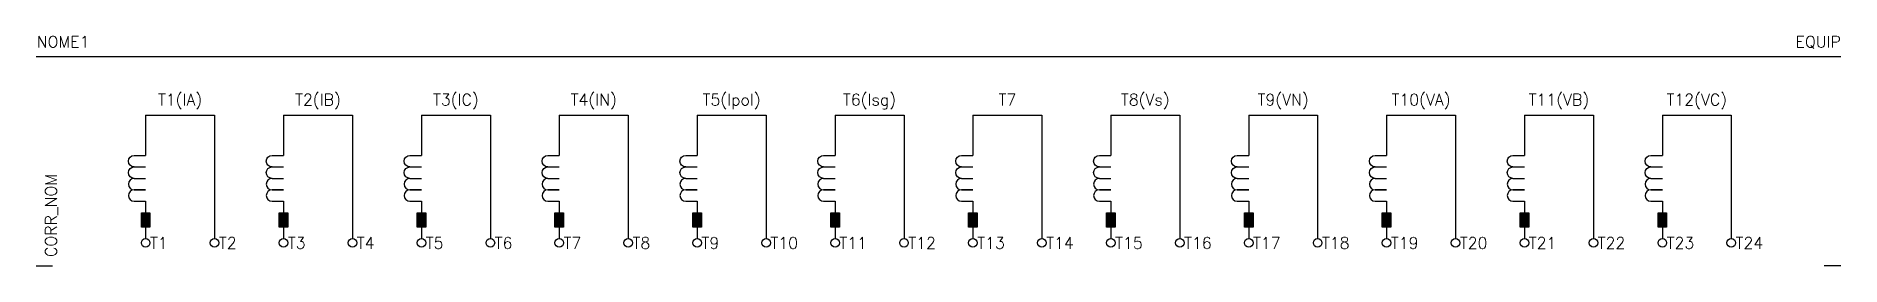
# Model space of a CAD drawing. Extents: x 377 to 692, y 328 to 368.
import ezdxf
from ezdxf.enums import TextEntityAlignment as Align

# ---------------------------------------------------------------- set-up
doc = ezdxf.new("R2010")
doc.units = 0
doc.header["$MEASUREMENT"] = 0
doc.layers.get('0').update_dxf_attribs({"linetype": 'CONTINUOUS'})
doc.styles.add('ROMANS', font='romans')

# ---------------------------------------------------------------- blocks, each defined once
blk = doc.blocks.new('RETANG')
at = {"color": 0}
blk.add_lwpolyline([(2.5, 0), (2.5, 1.5), (0, 1.5), (0, 0)], close=True, dxfattribs=at)
blk.add_solid([(0, 0), (0, 1.5), (2.5, 0), (2.5, 1.5)], dxfattribs=at)

msp = doc.modelspace()

# ---------------------------------------------------------------- linework, layer by layer
for p, q in [((377.45, 364.29), (691.6, 364.29)), ((396.52, 354.04), (408.52, 354.04)), ((420.52, 354.04), (432.52, 354.04)), ((444.52, 354.04), (456.52, 354.04)), ((468.52, 354.04), (480.52, 354.04)), ((492.52, 354.04), (504.52, 354.04)), ((516.52, 354.04), (528.52, 354.04)), ((540.52, 354.04), (552.52, 354.04)), ((564.52, 354.04), (576.52, 354.04)), ((588.52, 354.04), (600.52, 354.04)), ((612.52, 354.04), (624.52, 354.04)), ((636.52, 354.04), (648.52, 354.04)), ((660.52, 354.04), (672.52, 354.04)), ((394.52, 347.04), (396.52, 347.04)), ((418.52, 347.04), (420.52, 347.04)), ((442.52, 347.04), (444.52, 347.04)), ((466.52, 347.04), (468.52, 347.04)), ((490.52, 347.04), (492.52, 347.04)), ((514.52, 347.04), (516.52, 347.04)), ((538.52, 347.04), (540.52, 347.04)), ((562.52, 347.04), (564.52, 347.04)), ((586.52, 347.04), (588.52, 347.04)), ((610.52, 347.04), (612.52, 347.04)), ((634.52, 347.04), (636.52, 347.04)), ((658.52, 347.04), (660.52, 347.04)), ((394.52, 345.04), (396.52, 345.04)), ((394.52, 343.04), (396.52, 343.04)), ((394.52, 343.04), (396.52, 343.04)), ((418.52, 345.04), (420.52, 345.04)), ((418.52, 343.04), (420.52, 343.04)), ((418.52, 343.04), (420.52, 343.04)), ((442.52, 345.04), (444.52, 345.04)), ((442.52, 343.04), (444.52, 343.04)), ((442.52, 343.04), (444.52, 343.04)), ((466.52, 345.04), (468.52, 345.04)), ((466.52, 343.04), (468.52, 343.04)), ((466.52, 343.04), (468.52, 343.04)), ((490.52, 345.04), (492.52, 345.04)), ((490.52, 343.04), (492.52, 343.04)), ((490.52, 343.04), (492.52, 343.04)), ((514.52, 345.04), (516.52, 345.04)), ((514.52, 343.04), (516.52, 343.04)), ((514.52, 343.04), (516.52, 343.04)), ((538.52, 345.04), (540.52, 345.04)), ((538.52, 343.04), (540.52, 343.04)), ((538.52, 343.04), (540.52, 343.04)), ((562.52, 345.04), (564.52, 345.04)), ((562.52, 343.04), (564.52, 343.04)), ((562.52, 343.04), (564.52, 343.04)), ((586.52, 345.04), (588.52, 345.04)), ((586.52, 343.04), (588.52, 343.04)), ((586.52, 343.04), (588.52, 343.04)), ((610.52, 345.04), (612.52, 345.04)), ((610.52, 343.04), (612.52, 343.04)), ((610.52, 343.04), (612.52, 343.04)), ((634.52, 345.04), (636.52, 345.04)), ((634.52, 343.04), (636.52, 343.04)), ((634.52, 343.04), (636.52, 343.04)), ((658.52, 345.04), (660.52, 345.04)), ((658.52, 343.04), (660.52, 343.04)), ((658.52, 343.04), (660.52, 343.04)), ((394.52, 341.04), (396.52, 341.04)), ((396.52, 341.04), (394.52, 341.04)), ((418.52, 341.04), (420.52, 341.04)), ((420.52, 341.04), (418.52, 341.04)), ((442.52, 341.04), (444.52, 341.04)), ((444.52, 341.04), (442.52, 341.04)), ((466.52, 341.04), (468.52, 341.04)), ((468.52, 341.04), (466.52, 341.04)), ((490.52, 341.04), (492.52, 341.04)), ((492.52, 341.04), (490.52, 341.04)), ((514.52, 341.04), (516.52, 341.04)), ((516.52, 341.04), (514.52, 341.04)), ((538.52, 341.04), (540.52, 341.04)), ((540.52, 341.04), (538.52, 341.04)), ((562.52, 341.04), (564.52, 341.04)), ((564.52, 341.04), (562.52, 341.04)), ((586.52, 341.04), (588.52, 341.04)), ((588.52, 341.04), (586.52, 341.04)), ((610.52, 341.04), (612.52, 341.04)), ((612.52, 341.04), (610.52, 341.04)), ((634.52, 341.04), (636.52, 341.04)), ((636.52, 341.04), (634.52, 341.04)), ((658.52, 341.04), (660.52, 341.04)), ((660.52, 341.04), (658.52, 341.04)), ((394.52, 339.04), (396.52, 339.04)), ((418.52, 339.04), (420.52, 339.04)), ((442.52, 339.04), (444.52, 339.04)), ((466.52, 339.04), (468.52, 339.04)), ((490.52, 339.04), (492.52, 339.04)), ((514.52, 339.04), (516.52, 339.04)), ((538.52, 339.04), (540.52, 339.04)), ((562.52, 339.04), (564.52, 339.04)), ((586.52, 339.04), (588.52, 339.04)), ((610.52, 339.04), (612.52, 339.04)), ((634.52, 339.04), (636.52, 339.04)), ((658.52, 339.04), (660.52, 339.04)), ((377.45, 327.79), (380.29, 327.79)), ((691.6, 327.79), (688.71, 327.79))]:
    msp.add_line(p, q)
at = {"color": 0}
for p, q in [((396.52, 354.04), (396.52, 347.04)), ((408.52, 354.04), (408.52, 332.54)), ((420.52, 354.04), (420.52, 347.04)), ((432.52, 354.04), (432.52, 332.54)), ((444.52, 354.04), (444.52, 347.04)), ((456.52, 354.04), (456.52, 332.54)), ((468.52, 354.04), (468.52, 347.04)), ((480.52, 354.04), (480.52, 332.54)), ((492.52, 354.04), (492.52, 347.04)), ((504.52, 354.04), (504.52, 332.54)), ((516.52, 354.04), (516.52, 347.04)), ((528.52, 354.04), (528.52, 332.54)), ((540.52, 354.04), (540.52, 347.04)), ((552.52, 354.04), (552.52, 332.54)), ((564.52, 354.04), (564.52, 347.04)), ((576.52, 354.04), (576.52, 332.54)), ((588.52, 354.04), (588.52, 347.04)), ((600.52, 354.04), (600.52, 332.54)), ((612.52, 354.04), (612.52, 347.04)), ((624.52, 354.04), (624.52, 332.54)), ((636.52, 354.04), (636.52, 347.04)), ((648.52, 354.04), (648.52, 332.54)), ((660.52, 354.04), (660.52, 347.04)), ((672.52, 354.04), (672.52, 332.54)), ((396.52, 339.04), (396.52, 332.54)), ((420.52, 339.04), (420.52, 332.54)), ((444.52, 339.04), (444.52, 332.54)), ((468.52, 339.04), (468.52, 332.54)), ((492.52, 339.04), (492.52, 332.54)), ((516.52, 339.04), (516.52, 332.54)), ((540.52, 339.04), (540.52, 332.54)), ((564.52, 339.04), (564.52, 332.54)), ((588.52, 339.04), (588.52, 332.54)), ((612.52, 339.04), (612.52, 332.54)), ((636.52, 339.04), (636.52, 332.54)), ((660.52, 339.04), (660.52, 332.54))]:
    msp.add_line(p, q, dxfattribs=at)
for points in [[(394.52, 345.04, -1), (394.52, 347.04), (396.52, 347.04)], [(418.52, 345.04, -1), (418.52, 347.04), (420.52, 347.04)], [(442.52, 345.04, -1), (442.52, 347.04), (444.52, 347.04)], [(466.52, 345.04, -1), (466.52, 347.04), (468.52, 347.04)], [(490.52, 345.04, -1), (490.52, 347.04), (492.52, 347.04)], [(514.52, 345.04, -1), (514.52, 347.04), (516.52, 347.04)], [(538.52, 345.04, -1), (538.52, 347.04), (540.52, 347.04)], [(562.52, 345.04, -1), (562.52, 347.04), (564.52, 347.04)], [(586.52, 345.04, -1), (586.52, 347.04), (588.52, 347.04)], [(610.52, 345.04, -1), (610.52, 347.04), (612.52, 347.04)], [(634.52, 345.04, -1), (634.52, 347.04), (636.52, 347.04)], [(658.52, 345.04, -1), (658.52, 347.04), (660.52, 347.04)], [(394.52, 343.04, -1), (394.52, 345.04), (396.52, 345.04)], [(418.52, 343.04, -1), (418.52, 345.04), (420.52, 345.04)], [(442.52, 343.04, -1), (442.52, 345.04), (444.52, 345.04)], [(466.52, 343.04, -1), (466.52, 345.04), (468.52, 345.04)], [(490.52, 343.04, -1), (490.52, 345.04), (492.52, 345.04)], [(514.52, 343.04, -1), (514.52, 345.04), (516.52, 345.04)], [(538.52, 343.04, -1), (538.52, 345.04), (540.52, 345.04)], [(562.52, 343.04, -1), (562.52, 345.04), (564.52, 345.04)], [(586.52, 343.04, -1), (586.52, 345.04), (588.52, 345.04)], [(610.52, 343.04, -1), (610.52, 345.04), (612.52, 345.04)], [(634.52, 343.04, -1), (634.52, 345.04), (636.52, 345.04)], [(658.52, 343.04, -1), (658.52, 345.04), (660.52, 345.04)], [(394.52, 341.04, 1), (394.52, 339.04), (396.52, 339.04)], [(418.52, 341.04, 1), (418.52, 339.04), (420.52, 339.04)], [(442.52, 341.04, 1), (442.52, 339.04), (444.52, 339.04)], [(466.52, 341.04, 1), (466.52, 339.04), (468.52, 339.04)], [(490.52, 341.04, 1), (490.52, 339.04), (492.52, 339.04)], [(514.52, 341.04, 1), (514.52, 339.04), (516.52, 339.04)], [(538.52, 341.04, 1), (538.52, 339.04), (540.52, 339.04)], [(562.52, 341.04, 1), (562.52, 339.04), (564.52, 339.04)], [(586.52, 341.04, 1), (586.52, 339.04), (588.52, 339.04)], [(610.52, 341.04, 1), (610.52, 339.04), (612.52, 339.04)], [(634.52, 341.04, 1), (634.52, 339.04), (636.52, 339.04)], [(658.52, 341.04, 1), (658.52, 339.04), (660.52, 339.04)]]:
    msp.add_lwpolyline(points, format="xyb")
for centre in [(396.52, 331.79), (408.52, 331.79), (420.52, 331.79), (432.52, 331.79), (444.52, 331.79), (456.52, 331.79), (468.52, 331.79), (480.52, 331.79), (492.52, 331.79), (504.52, 331.79), (516.52, 331.79), (528.52, 331.79), (540.52, 331.79), (552.52, 331.79), (564.52, 331.79), (576.52, 331.79), (588.52, 331.79), (600.52, 331.79), (612.52, 331.79), (624.52, 331.79), (636.52, 331.79), (648.52, 331.79), (660.52, 331.79), (672.52, 331.79)]:
    msp.add_circle(centre, 0.75, dxfattribs=at)
for centre in [(394.52, 342.04), (418.52, 342.04), (442.52, 342.04), (466.52, 342.04), (490.52, 342.04), (514.52, 342.04), (538.52, 342.04), (562.52, 342.04), (586.52, 342.04), (610.52, 342.04), (634.52, 342.04), (658.52, 342.04)]:
    msp.add_arc(centre, 1, 90, 270)

# ---------------------------------------------------------------- block references
at = {"xscale": -1, "rotation": 90}
for p in [(397.27, 337.04), (421.27, 337.04), (445.27, 337.04), (469.27, 337.04), (493.27, 337.04), (517.27, 337.04), (541.27, 337.04), (565.27, 337.04), (589.27, 337.04), (613.27, 337.04), (637.27, 337.04), (661.27, 337.04)]:
    msp.add_blockref('RETANG', p, dxfattribs=at)

# ---------------------------------------------------------------- texts
at = {"style": 'ROMANS'}
for s, p in [('T1(IA)', (402.52, 356.75)), ('T2(IB)', (426.52, 356.75)), ('T3(IC)', (450.52, 356.75)), ('T4(IN)', (474.52, 356.75)), ('T5(Ipol)', (498.52, 356.75)), ('T6(Isg)', (522.52, 356.75)), ('T7', (546.52, 356.75)), ('T8(Vs)', (570.52, 356.75)), ('T9(VN)', (594.52, 356.75)), ('T10(VA)', (618.52, 356.75)), ('T11(VB)', (642.52, 356.75)), ('T12(VC)', (666.52, 356.75))]:
    msp.add_text(s, height=2, dxfattribs=at).set_placement(p, align=Align.MIDDLE_CENTER)
at = {"lineweight": -3, "style": 'ROMANS'}
msp.add_attdef('NOME1', text='', height=2, dxfattribs=at).set_placement((382.15, 366.83), align=Align.MIDDLE_CENTER)
msp.add_attdef('EQUIP', text='', height=2, dxfattribs=at).set_placement((691.6, 366.83), align=Align.MIDDLE_RIGHT)
msp.add_attdef('CORR_NOM', text='', height=2, rotation=90, dxfattribs=at).set_placement((380.04, 329.34), align=Align.MIDDLE_LEFT)
for tag, p in [('T1', (397.27, 331.79)), ('T2', (409.27, 331.79)), ('T3', (421.27, 331.79)), ('T4', (433.27, 331.79)), ('T5', (445.27, 331.79)), ('T6', (457.27, 331.79)), ('T7', (469.27, 331.79)), ('T8', (481.27, 331.79)), ('T9', (493.27, 331.79)), ('T10', (505.27, 331.79)), ('T11', (517.27, 331.79)), ('T12', (529.27, 331.79)), ('T13', (541.27, 331.79)), ('T14', (553.27, 331.79)), ('T15', (565.27, 331.79)), ('T16', (577.27, 331.79)), ('T17', (589.27, 331.79)), ('T18', (601.27, 331.79)), ('T19', (613.27, 331.79)), ('T20', (625.27, 331.79)), ('T21', (637.27, 331.79)), ('T22', (649.27, 331.79)), ('T23', (661.27, 331.79)), ('T24', (673.27, 331.79))]:
    msp.add_attdef(tag, text='', height=2, dxfattribs=at).set_placement(p, align=Align.MIDDLE_LEFT)

doc.saveas('drawing.dxf')
